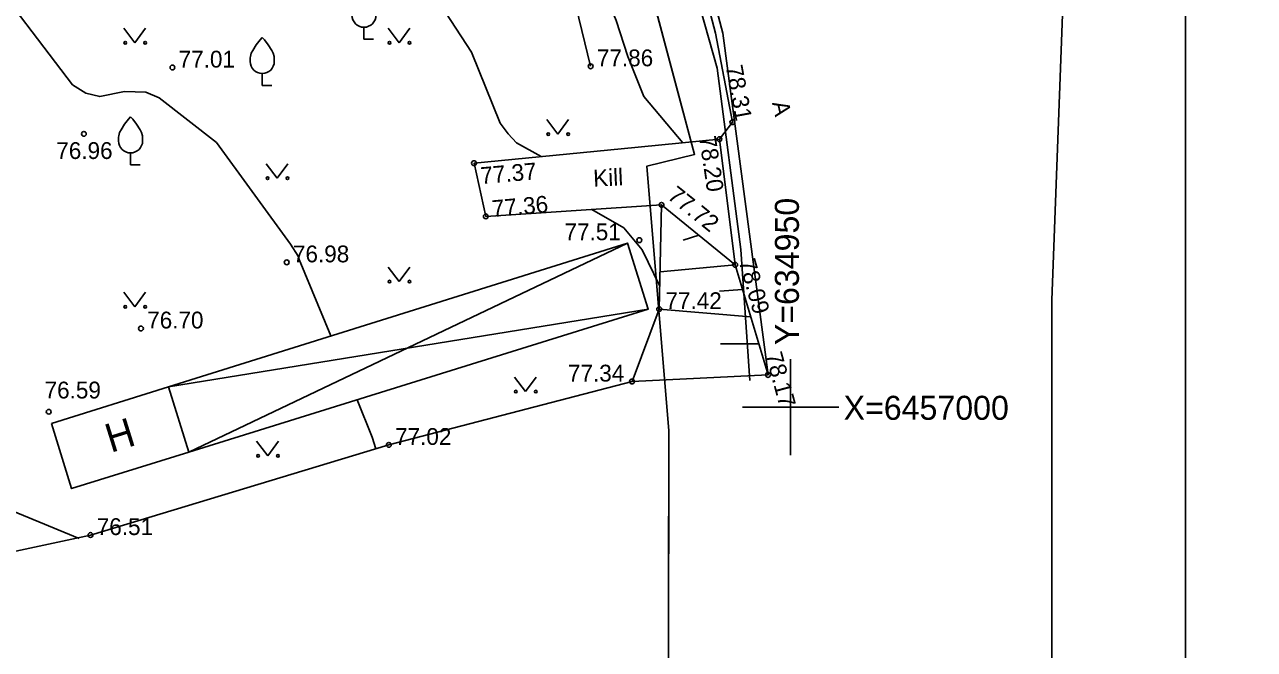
# Model space of a CAD drawing. Extents: x 633165 to 637583, y 6455789 to 6458694.
# Drawn here: x 634918.1 to 634969.3, y 6456989.9 to 6457015.9 of the extents above; entities that cross this region are included whole.
import ezdxf

# ---------------------------------------------------------------- set-up
doc = ezdxf.new("R2010")
doc.units = 0
for name, color, linetype in [('AED', 7, 'Continuous'), ('HALJASTUS', 7, 'Continuous'), ('HOONE', 7, 'Continuous'), ('HOONEDET', 7, 'Continuous'), ('HORISONTAAL-EH2000', 7, 'Continuous'), ('KORGUS-EH2000', 7, 'Continuous'), ('MOOTPIIR', 7, 'Continuous'), ('PIIR', 7, 'Continuous'), ('PUU', 7, 'Continuous'), ('RELJEEF', 7, 'Continuous'), ('SITRASS', 7, 'Continuous'), ('TEE', 7, 'Continuous'), ('VORK', 7, 'Continuous'), ('VORMISTUS', 7, 'Continuous')]:
    doc.layers.add(name, color=color, linetype=linetype)

msp = doc.modelspace()

# ---------------------------------------------------------------- linework, layer by layer
at = {"layer": 'AED'}
msp.add_lwpolyline([(634941.676, 6457014.192), (634938.064, 6457029.064), (634932.557, 6457040.352)], dxfattribs=at)
at = {"layer": 'HALJASTUS'}
for p, q in [((634922.245, 6457015.78), (634922.708, 6457015.173)), ((634922.708, 6457015.173), (634923.154, 6457015.78)), ((634933.245, 6457015.78), (634933.708, 6457015.173)), ((634933.708, 6457015.173), (634934.154, 6457015.78)), ((634939.851, 6457011.975), (634940.315, 6457011.368)), ((634940.315, 6457011.368), (634940.76, 6457011.975)), ((634928.169, 6457010.136), (634928.633, 6457009.53)), ((634928.633, 6457009.53), (634929.078, 6457010.136)), ((634933.245, 6457005.832), (634933.708, 6457005.225)), ((634933.708, 6457005.225), (634934.154, 6457005.832)), ((634922.245, 6457004.78), (634922.708, 6457004.173)), ((634922.708, 6457004.173), (634923.154, 6457004.78)), ((634938.501, 6457001.251), (634938.964, 6457000.644)), ((634938.964, 6457000.644), (634939.41, 6457001.251)), ((634927.771, 6456998.578), (634928.234, 6456997.971)), ((634928.234, 6456997.971), (634928.68, 6456998.578))]:
    msp.add_line(p, q, dxfattribs=at)
for centre in [(634922.307, 6457015.173), (634923.136, 6457015.173), (634933.307, 6457015.173), (634934.136, 6457015.173), (634939.913, 6457011.368), (634940.742, 6457011.368), (634928.232, 6457009.53), (634929.061, 6457009.53), (634933.307, 6457005.225), (634934.136, 6457005.225), (634922.307, 6457004.173), (634923.136, 6457004.173), (634938.563, 6457000.644), (634939.392, 6457000.644), (634927.833, 6456997.971), (634928.662, 6456997.971)]:
    msp.add_circle(centre, 0.055, dxfattribs=at)
at = {"layer": 'HOONE'}
msp.add_lwpolyline([(634924.106, 6457000.846), (634943.216, 6457006.832), (634944.071, 6457004.072), (634924.952, 6456998.126), (634924.952, 6456998.126)], dxfattribs=at)
msp.add_lwpolyline([(634919.235, 6456999.32), (634924.106, 6457000.846), (634924.952, 6456998.126), (634920.07, 6456996.607)], close=True, dxfattribs=at)
at = {"layer": 'HOONEDET'}
for p, q in [((634943.216, 6457006.832), (634924.952, 6456998.126)), ((634924.106, 6457000.846), (634944.071, 6457004.072))]:
    msp.add_line(p, q, dxfattribs=at)
at = {"layer": 'HORISONTAAL-EH2000'}
for points in [[(634930.867, 6457002.964), (634929.541, 6457006.148), (634929.505, 6457006.282), (634929.177, 6457006.79), (634926.098, 6457011.021), (634923.719, 6457012.878), (634923.164, 6457013.118), (634922.272, 6457013.136), (634921.242, 6457012.933), (634920.659, 6457013.079), (634920.104, 6457013.426), (634916.253, 6457018.485), (634916.116, 6457018.826), (634916.081, 6457019.179), (634916.213, 6457019.709), (634916.186, 6457020.092), (634916.153, 6457020.444), (634914.818, 6457023.463)], [(634945.518, 6457011.009), (634943.888, 6457012.94), (634943.219, 6457014.603), (634942.74, 6457016.098), (634941.212, 6457019.794), (634940.96, 6457020.402)], [(634939.622, 6457010.43), (634938.593, 6457010.999), (634938.243, 6457011.374), (634937.905, 6457011.824), (634936.712, 6457014.774), (634934.348, 6457018.427), (634933.886, 6457019.409)], [(634944.55, 6457005.042), (634943.816, 6457006.554), (634943.05, 6457007.471), (634941.724, 6457008.231)], [(634920.388, 6456994.524), (634912.141, 6456997.931), (634910.999, 6456998.961), (634909.345, 6457002.982), (634909.007, 6457003.516), (634908.554, 6457003.935), (634907.231, 6457004.698), (634906.781, 6457005.115), (634906.422, 6457005.582), (634905.737, 6457007.046)], [(634932.738, 6456998.264), (634932.579, 6456998.753), (634931.953, 6457000.303)]]:
    msp.add_lwpolyline(points, dxfattribs=at)
at = {"layer": 'KORGUS-EH2000'}
for centre in [(634924.269, 6457014.14), (634941.676, 6457014.192), (634947.574, 6457011.864), (634920.585, 6457011.377), (634947.034, 6457011.159), (634936.821, 6457010.158), (634944.627, 6457008.421), (634937.311, 6457007.942), (634943.702, 6457006.951), (634929.026, 6457006.029), (634947.689, 6457005.925), (634944.528, 6457004.081), (634922.959, 6457003.275), (634949.057, 6457001.339), (634943.397, 6457001.065), (634919.121, 6456999.807), (634933.275, 6456998.426), (634920.86, 6456994.672)]:
    msp.add_circle(centre, 0.1, dxfattribs=at)
at = {"layer": 'MOOTPIIR'}
msp.add_lwpolyline([(634873.79, 6457033.712), (634883.648, 6457042.545), (634893.263, 6457049.096), (634900.448, 6457052.477), (634903.926, 6457047.013), (634922.458, 6457057.822), (634927.35, 6457052.637), (634933.405, 6457045.491), (634939.725, 6457035.316), (634944.706, 6457024.899), (634947.183, 6457015.575), (634949.057, 6457001.339), (634943.397, 6457001.065), (634933.275, 6456998.426), (634920.86, 6456994.672), (634908.741, 6456992.078)], close=True, dxfattribs=at)
at = {"layer": 'PIIR'}
for points in [[(635411.82, 6456477.17), (635350.43, 6456493.48), (635013.13, 6456581.39), (634982.74, 6456588.53), (634975.88, 6456602.2), (634966.18, 6456699.18), (634961.31, 6456754.97), (634962.01, 6456790.66), (634962.85, 6456850.87), (634961.37, 6456920.74), (634960.89, 6456928.24), (634960.87, 6457004.45), (634962.25, 6457041.13), (634933.42, 6457064.64), (634930.49, 6457065.44), (634928.01, 6457067.82), (634917.71, 6457079.55), (634915.41, 6457077.49), (634897.56, 6457098.7), (634893.37, 6457104.14), (634878.39, 6457123.47), (634879.92, 6457124.72), (634816.29, 6457204.13)], [(634810.43, 6457185.89), (634867.02, 6457116.04), (634898.95, 6457076.6), (634913.03, 6457060.43), (634914.5, 6457061.78), (634927.16, 6457047.85), (634932.8, 6457040.47), (634940.57, 6457027.22), (634943.15, 6457021.2), (634946, 6457010.52), (634944.02, 6457010.04), (634944.93, 6456999.01), (634944.82, 6456942.29), (634945.31, 6456923.95), (634945.87, 6456903.64), (634946.7, 6456847), (634945.39, 6456757.91)]]:
    msp.add_lwpolyline(points, dxfattribs=at)
msp.add_lwpolyline([(634485.26, 6456900.77), (634478.1, 6456898.1), (634490.73, 6456865.21), (634507.5, 6456818.42), (634514.27, 6456820.05), (634689.45, 6456862.03), (634906.97, 6456849.27), (634907.2, 6456941.97), (634944.82, 6456942.29), (634944.93, 6456999.01), (634944.02, 6457010.04), (634946, 6457010.52), (634943.15, 6457021.2), (634940.57, 6457027.22), (634932.8, 6457040.47), (634927.16, 6457047.85), (634914.5, 6457061.78), (634913.03, 6457060.43), (634898.95, 6457076.6), (634867.02, 6457116.04), (634692.76, 6457017.79)], close=True, dxfattribs=at)
at = {"layer": 'PUU'}
for p, q in [((634932.241, 6457015.318), (634932.241, 6457015.818)), ((634932.641, 6457015.318), (634932.241, 6457015.318)), ((634928.008, 6457013.389), (634928.008, 6457013.889)), ((634928.408, 6457013.389), (634928.008, 6457013.389)), ((634922.527, 6457010.084), (634922.527, 6457010.584)), ((634922.927, 6457010.084), (634922.527, 6457010.084))]:
    msp.add_line(p, q, dxfattribs=at)
for points in [[(634927.508, 6457014.389), (634927.508, 6457014.539), (634927.518, 6457014.604), (634927.553, 6457014.734), (634927.613, 6457014.854), (634927.758, 6457015.089), (634927.918, 6457015.294), (634928.008, 6457015.389)], [(634928.508, 6457014.389), (634928.508, 6457014.539), (634928.498, 6457014.604), (634928.463, 6457014.734), (634928.403, 6457014.854), (634928.258, 6457015.089), (634928.098, 6457015.294), (634928.008, 6457015.389)], [(634922.027, 6457011.084), (634922.027, 6457011.234), (634922.037, 6457011.299), (634922.072, 6457011.429), (634922.132, 6457011.549), (634922.277, 6457011.784), (634922.437, 6457011.989), (634922.527, 6457012.084)], [(634923.027, 6457011.084), (634923.027, 6457011.234), (634923.017, 6457011.299), (634922.982, 6457011.429), (634922.922, 6457011.549), (634922.777, 6457011.784), (634922.617, 6457011.989), (634922.527, 6457012.084)]]:
    msp.add_lwpolyline(points, dxfattribs=at)
for centre in [(634932.241, 6457016.318), (634928.008, 6457014.389), (634922.527, 6457011.084)]:
    msp.add_arc(centre, 0.5, 180, 0, dxfattribs=at)
at = {"layer": 'RELJEEF'}
for p, q in [((634947.689, 6457005.925), (634944.563, 6457005.633)), ((634947.997, 6457004.891), (634947.035, 6457004.827)), ((634948.335, 6457003.76), (634944.528, 6457004.081)), ((634948.669, 6457002.641), (634947.074, 6457002.641)), ((634949.057, 6457001.339), (634943.397, 6457001.065))]:
    msp.add_line(p, q, dxfattribs=at)
for points in [[(634944.627, 6457008.421), (634944.528, 6457004.081), (634943.397, 6457001.065)], [(634944.627, 6457008.421), (634947.689, 6457005.925), (634949.057, 6457001.339)], [(634946.181, 6457007.154), (634945.524, 6457006.948)]]:
    msp.add_lwpolyline(points, dxfattribs=at)
at = {"layer": 'SITRASS'}
msp.add_lwpolyline([(634921.425, 6457057.802), (634928.246, 6457049.871), (634934.923, 6457041.149), (634940.813, 6457032.508), (634941.709, 6457030.496), (634944.501, 6457022.769), (634946.937, 6457014.12), (634947.93, 6457006.558), (634948.176, 6457002.92), (634948.298, 6457001.111)], dxfattribs=at)
at = {"layer": 'TEE'}
for points in [[(634922.458, 6457057.822), (634927.274, 6457052.294), (634932.293, 6457046.205), (634936.851, 6457039.579), (634939.332, 6457035.188), (634942.603, 6457028.71), (634944.147, 6457024.959), (634945.461, 6457020.971), (634946.869, 6457015.575), (634947.574, 6457011.864), (634947.034, 6457011.159), (634947.689, 6457005.925), (634949.057, 6457001.339)], [(634947.034, 6457011.159), (634942.95, 6457010.754), (634936.821, 6457010.158), (634937.311, 6457007.942), (634944.627, 6457008.421), (634947.689, 6457005.925)]]:
    msp.add_lwpolyline(points, dxfattribs=at)
at = {"layer": 'VORK'}
for p, q in [((634950, 6457002), (634950, 6456998)), ((634948, 6457000), (634952, 6457000))]:
    msp.add_line(p, q, dxfattribs=at)
at = {"layer": 'VORMISTUS'}
msp.add_lwpolyline([(634966.437, 6456944.379), (634966.437, 6457086.895), (634867.894, 6457086.895), (634867.894, 6456944.379)], dxfattribs=at)

# ---------------------------------------------------------------- texts
at = {"layer": 'HOONE'}
msp.add_text('H', height=1.2, rotation=17.281, dxfattribs=at).set_placement((634921.704, 6456998.091))
at = {"layer": 'KORGUS-EH2000'}
for s, p in [(' 77.01', (634924.269, 6457014.14)), (' 77.86', (634941.676, 6457014.192)), (' 76.96', (634919.176, 6457010.332)), (' 77.51', (634940.328, 6457006.951)), (' 76.98', (634929.026, 6457006.029)), (' 77.42', (634944.528, 6457004.081)), (' 76.70', (634922.959, 6457003.275)), (' 77.34', (634940.472, 6457001.065)), (' 76.59', (634918.689, 6457000.36)), (' 77.02', (634933.275, 6456998.426)), (' 76.51', (634920.86, 6456994.672))]:
    msp.add_text(s, height=0.7, dxfattribs=at).set_placement(p)
for s, rotation, p in [(' 78.31', 280.37, (634947.247, 6457014.437)), (' 78.20', 278.4768, (634946.147, 6457011.498)), (' 77.37', 4.9966, (634936.86, 6457009.263)), (' 77.72', 321.2612, (634944.626, 6457008.877)), (' 77.36', 5.0665, (634937.339, 6457007.886)), (' 78.09', 285.7426, (634947.763, 6457006.316)), (' 78.17', 285.0748, (634948.876, 6457002.442))]:
    msp.add_text(s, height=0.7, rotation=rotation, dxfattribs=at).set_placement(p)
at = {"layer": 'TEE'}
for s, rotation, p in [('A', 282.3062, (634949.223, 6457012.672)), ('Kill', 2.5923, (634941.796, 6457009.18))]:
    msp.add_text(s, height=0.7, rotation=rotation, dxfattribs=at).set_placement(p)
at = {"layer": 'VORK'}
msp.add_text('Y=634950', height=1, rotation=90, dxfattribs=at).set_placement((634950.344, 6457002.58))
msp.add_text('X=6457000', height=1, dxfattribs=at).set_placement((634952.203, 6456999.471))

doc.saveas('drawing.dxf')
